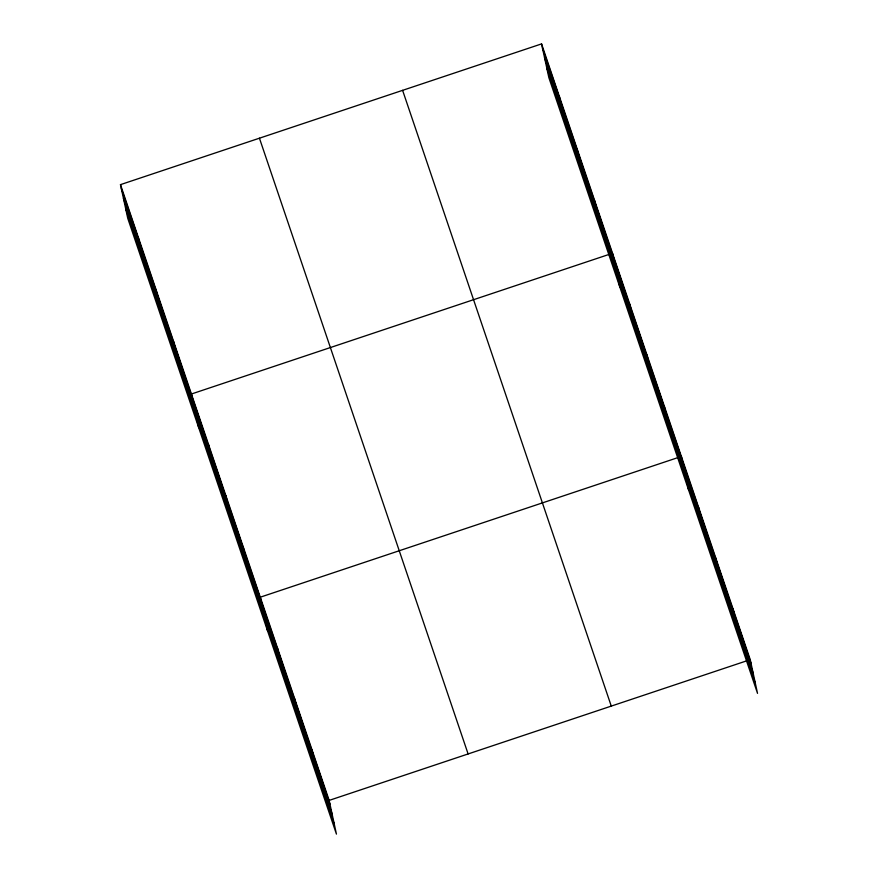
<?xml version="1.0" encoding="UTF-8"?>
<svg xmlns="http://www.w3.org/2000/svg" width="878" height="878" viewBox="0 0 878 878"><rect width="100%" height="100%" fill="white"/><g stroke="black" fill="none" stroke-linecap="round" stroke-linejoin="round"><path stroke-width="1.32" d="M120.473 184.643L329.151 800.396L336.439 834.1L127.76 218.348L120.473 184.643L541.561 43.9L750.24 659.652L757.527 693.357L548.849 77.604L541.561 43.9M329.151 800.396L750.24 659.652M542.406 47.785L751.074 663.538M544.536 57.63L753.203 673.382M546.731 67.76L755.398 683.512M402.607 90.346L611.275 706.099M259.438 138.197L468.106 753.95M121.318 188.529L329.985 804.281M123.447 198.373L332.114 814.125M125.631 208.503L334.309 824.255M733.02 608.849L733.865 612.734M715.811 558.057L716.646 561.942M698.592 507.254L699.437 511.139M688.659 490.154L681.372 456.45L260.283 597.194L267.57 630.898M664.163 405.658L664.997 409.543M646.943 354.855L647.788 358.74M629.735 304.051L630.569 307.937M619.802 286.963L612.515 253.259L191.426 394.002L198.713 427.707M594.779 200.919L595.613 204.804M577.044 148.58L577.878 152.465M559.308 96.24L560.142 100.125M311.931 749.592L312.766 753.478M294.712 698.8L295.557 702.685M277.503 647.997L278.337 651.882M243.074 546.401L243.908 550.286M225.855 495.598L226.689 499.483M208.635 444.795L209.48 448.68M173.69 341.663L174.524 345.548M155.944 289.323L156.789 293.208M138.208 236.983L139.053 240.868"/></g></svg>
